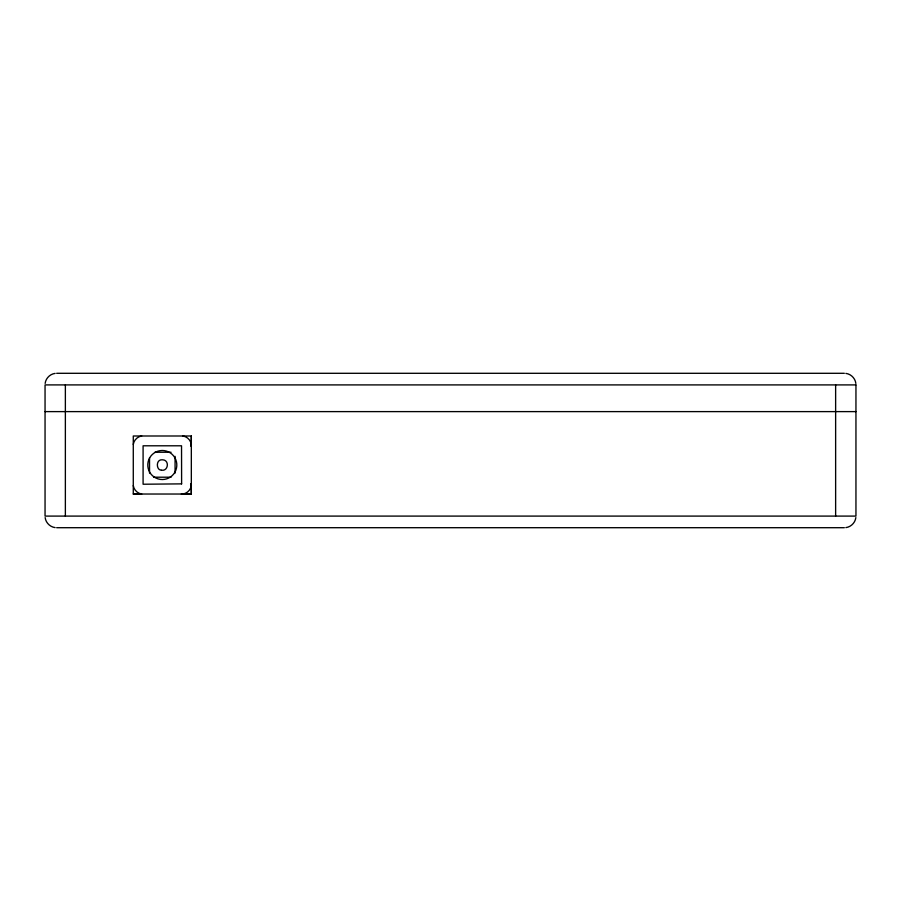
<?xml version="1.0" encoding="UTF-8"?>
<svg xmlns="http://www.w3.org/2000/svg" width="901" height="901" viewBox="0 0 901 901"><rect width="100%" height="100%" fill="white"/><g stroke="black" fill="none" stroke-linecap="round" stroke-linejoin="round"><path stroke-width="1.35" d="M191.327 485.605L191.327 483.871L190.674 483.871L190.663 485.504L191.327 485.605A10.136 10.136 0 0 1 182.892 494.03L181.292 494.041M191.327 444.441L191.327 446.018L190.674 446.018L190.674 444.553L191.327 444.441A10.136 10.136 0 0 0 182.914 435.994M191.327 483.871L191.327 494.03L182.892 494.03M45.151 383.398C45.76 378.307 50.062 374.005 55.141 373.397M855.849 517.602C855.24 522.693 850.938 526.995 845.859 527.603M56.662 373.296L844.338 373.296M45.05 411.611L855.95 411.611M191.339 445.229L191.327 435.994L133.28 435.994L133.28 494.03L141.727 494.041A10.159 10.159 0 0 1 133.28 485.594M154.904 452.246L171.044 452.246M153.564 477.203L171.044 477.203M133.28 494.03L191.327 494.03L191.327 435.994M56.662 527.704L844.338 527.704M161.414 470.164C168.296 471.64 169.771 460.107 162.743 459.803C155.479 458.823 156.278 470.164 160.986 470.063M845.859 373.397C850.938 374.005 855.24 378.307 855.849 383.398M55.141 527.603C50.062 526.995 45.76 522.693 45.151 517.602M835.632 384.907L835.632 516.093M175.076 456.334L175.076 473.115M149.532 457.731L149.532 473.115M65.368 384.907L65.368 516.093M133.28 444.43A10.159 10.159 0 0 1 141.705 435.983M181.619 483.871L143.09 484.231L143.09 445.792L181.529 445.792L181.619 483.871M855.95 384.907L45.05 384.907L45.05 516.093L855.95 516.093L855.95 384.907M154.229 477.068A14.506 14.506 0 0 0 176.787 465.975A14.506 14.506 0 0 0 155.896 451.987A14.506 14.506 0 0 0 154.229 477.068"/></g></svg>
